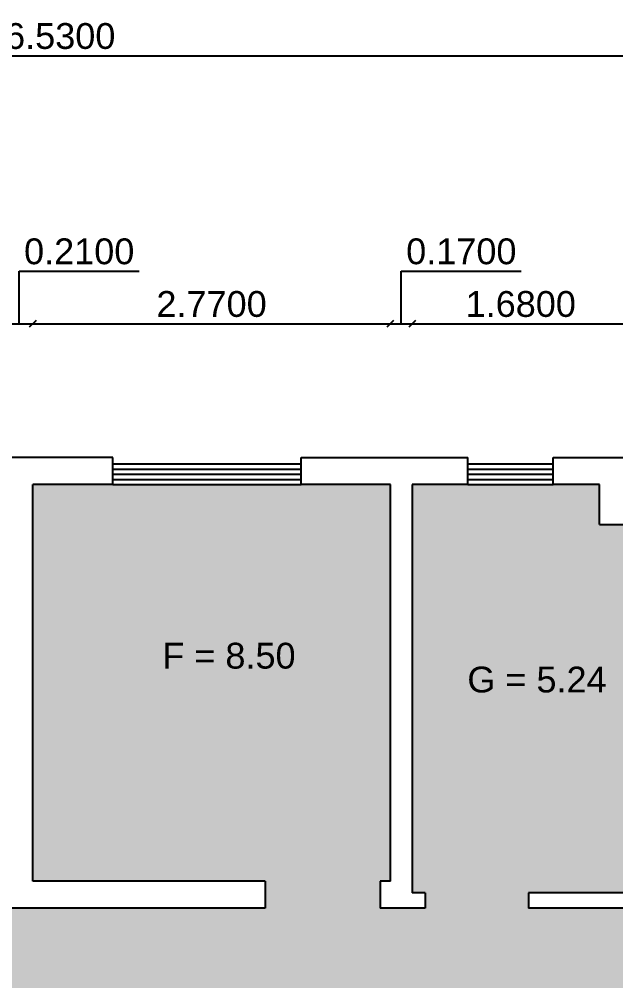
# Model space of a CAD drawing. Header units: inches. Extents: x 2.9 to 27.9, y 12.5 to 28.3.
# Drawn here: x 15.66 to 20.28, y 20.86 to 28.3 of the extents above; entities that cross this region are included whole.
import ezdxf

# ---------------------------------------------------------------- set-up
doc = ezdxf.new("R2010")
doc.units = ezdxf.units.IN
doc.header["$MEASUREMENT"] = 0
doc.styles.get("Standard").update_dxf_attribs({"font": 'Arial.ttf'})
doc.dimstyles.get("Standard").update_dxf_attribs({"dimtxt": 0.2, "dimasz": 0.05, "dimexe": 0.18, "dimexo": 0.0625, "dimgap": 0.05, "dimtad": 2, "dimtoh": 1, "dimdec": 4, "dimzin": 0, "dimdsep": 46, "dimtxsty": 'Standard', "dimblk": 'OBLIQUE', "dimblk1": 'OBLIQUE', "dimblk2": 'OBLIQUE', "dimcen": 0, "dimse1": 1, "dimse2": 1, "dimadec": 0, "dimazin": 0, "dimtfac": 1, "dimtdec": 4, "dimtofl": 0, "dimtmove": 1, "dimatfit": 3, "dimldrblk": 'OBLIQUE', "dimfxl": 1, "dimtolj": 1, "dimtzin": 0, "dimarcsym": 0})

# ---------------------------------------------------------------- blocks, each defined once
blk = doc.blocks.new('_Oblique')
at = {"color": 0, "linetype": 'ByBlock', "lineweight": -2}
blk.add_line((-0.5, -0.5), (0.5, 0.5), dxfattribs=at)
blk = doc.blocks.new('*D130')
at = {"color": 0, "lineweight": -2, "transparency": 16777216}
for p, q in [((15.6603, 25.9438), (15.6603, 26.3515)), ((15.6603, 26.3515), (16.5898, 26.3515)), ((15.5553, 25.9438), (15.7653, 25.9438))]:
    blk.add_line(p, q, dxfattribs=at).dxf.unprotected_set("ltscale", 0)
at = {"layer": 'Defpoints', "color": 0}
for p in [(15.7653, 25.9438), (15.5553, 24.698), (15.7653, 24.698)]:
    blk.add_point(p, dxfattribs=at).dxf.unprotected_set("ltscale", 0)
at = {"color": 0, "lineweight": -2, "transparency": 16777216, "xscale": 0.05, "yscale": 0.05, "zscale": 0.05, "rotation": 180}
blk.add_blockref('_Oblique', (15.5553, 25.9438), dxfattribs=at).dxf.unprotected_set("ltscale", 0)
at = {"color": 0, "lineweight": -2, "transparency": 16777216, "xscale": 0.05, "yscale": 0.05, "zscale": 0.05}
blk.add_blockref('_Oblique', (15.7653, 25.9438), dxfattribs=at).dxf.unprotected_set("ltscale", 0)
at = {"color": 0, "transparency": 16777216, "insert": (16.125, 26.5029), "char_height": 0.2, "attachment_point": 5}
blk.add_mtext('\\A1;0.2100', dxfattribs=at).dxf.unprotected_set("ltscale", 0)
blk = doc.blocks.new('*D131')
at = {"color": 0, "lineweight": -2, "transparency": 16777216}
blk.add_line((15.7653, 25.9438), (18.5353, 25.9438), dxfattribs=at).dxf.unprotected_set("ltscale", 0)
at = {"layer": 'Defpoints', "color": 0}
for p in [(18.5353, 25.9438), (15.7653, 24.698), (18.5353, 24.698)]:
    blk.add_point(p, dxfattribs=at).dxf.unprotected_set("ltscale", 0)
at = {"color": 0, "lineweight": -2, "transparency": 16777216, "xscale": 0.05, "yscale": 0.05, "zscale": 0.05, "rotation": 180}
blk.add_blockref('_Oblique', (15.7653, 25.9438), dxfattribs=at).dxf.unprotected_set("ltscale", 0)
at = {"color": 0, "lineweight": -2, "transparency": 16777216, "xscale": 0.05, "yscale": 0.05, "zscale": 0.05}
blk.add_blockref('_Oblique', (18.5353, 25.9438), dxfattribs=at).dxf.unprotected_set("ltscale", 0)
at = {"color": 0, "transparency": 16777216, "insert": (17.1503, 26.0952), "char_height": 0.2, "attachment_point": 5}
blk.add_mtext('\\A1;2.7700', dxfattribs=at).dxf.unprotected_set("ltscale", 0)
blk = doc.blocks.new('*D132')
at = {"color": 0, "lineweight": -2, "transparency": 16777216}
for p, q in [((18.6203, 25.9438), (18.6203, 26.3515)), ((18.6203, 26.3515), (19.5498, 26.3515)), ((18.5353, 25.9438), (18.7053, 25.9438))]:
    blk.add_line(p, q, dxfattribs=at).dxf.unprotected_set("ltscale", 0)
at = {"layer": 'Defpoints', "color": 0}
for p in [(18.7053, 25.9438), (18.5353, 24.698), (18.7053, 24.698)]:
    blk.add_point(p, dxfattribs=at).dxf.unprotected_set("ltscale", 0)
at = {"color": 0, "lineweight": -2, "transparency": 16777216, "xscale": 0.05, "yscale": 0.05, "zscale": 0.05, "rotation": 180}
blk.add_blockref('_Oblique', (18.5353, 25.9438), dxfattribs=at).dxf.unprotected_set("ltscale", 0)
at = {"color": 0, "lineweight": -2, "transparency": 16777216, "xscale": 0.05, "yscale": 0.05, "zscale": 0.05}
blk.add_blockref('_Oblique', (18.7053, 25.9438), dxfattribs=at).dxf.unprotected_set("ltscale", 0)
at = {"color": 0, "transparency": 16777216, "insert": (19.085, 26.5029), "char_height": 0.2, "attachment_point": 5}
blk.add_mtext('\\A1;0.1700', dxfattribs=at).dxf.unprotected_set("ltscale", 0)
blk = doc.blocks.new('*D133')
at = {"color": 0, "lineweight": -2, "transparency": 16777216}
blk.add_line((18.7053, 25.9438), (20.3853, 25.9438), dxfattribs=at).dxf.unprotected_set("ltscale", 0)
at = {"layer": 'Defpoints', "color": 0}
for p in [(20.3853, 25.9438), (18.7053, 24.698), (20.3853, 24.698)]:
    blk.add_point(p, dxfattribs=at).dxf.unprotected_set("ltscale", 0)
at = {"color": 0, "lineweight": -2, "transparency": 16777216, "xscale": 0.05, "yscale": 0.05, "zscale": 0.05, "rotation": 180}
blk.add_blockref('_Oblique', (18.7053, 25.9438), dxfattribs=at).dxf.unprotected_set("ltscale", 0)
at = {"color": 0, "lineweight": -2, "transparency": 16777216, "xscale": 0.05, "yscale": 0.05, "zscale": 0.05}
blk.add_blockref('_Oblique', (20.3853, 25.9438), dxfattribs=at).dxf.unprotected_set("ltscale", 0)
at = {"color": 0, "transparency": 16777216, "insert": (19.5453, 26.0952), "char_height": 0.2, "attachment_point": 5}
blk.add_mtext('\\A1;1.6800', dxfattribs=at).dxf.unprotected_set("ltscale", 0)
blk = doc.blocks.new('*D110')
at = {"color": 0, "lineweight": -2, "transparency": 16777216}
blk.add_line((7.6353, 28.0189), (24.1653, 28.0189), dxfattribs=at).dxf.unprotected_set("ltscale", 0)
at = {"layer": 'Defpoints', "color": 0}
for p in [(24.1653, 28.0189), (7.6353, 24.908), (24.1653, 24.908)]:
    blk.add_point(p, dxfattribs=at).dxf.unprotected_set("ltscale", 0)
at = {"color": 0, "lineweight": -2, "transparency": 16777216, "xscale": 0.05, "yscale": 0.05, "zscale": 0.05, "rotation": 180}
blk.add_blockref('_Oblique', (7.6353, 28.0189), dxfattribs=at).dxf.unprotected_set("ltscale", 0)
at = {"color": 0, "lineweight": -2, "transparency": 16777216, "xscale": 0.05, "yscale": 0.05, "zscale": 0.05}
blk.add_blockref('_Oblique', (24.1653, 28.0189), dxfattribs=at).dxf.unprotected_set("ltscale", 0)
at = {"color": 0, "transparency": 16777216, "insert": (15.9003, 28.1702), "char_height": 0.2, "attachment_point": 5}
blk.add_mtext('\\A1;16.5300', dxfattribs=at).dxf.unprotected_set("ltscale", 0)
blk = doc.blocks.new('*D167')
at = {"color": 0, "lineweight": -2, "transparency": 16777216}
for p, q in [((15.6603, 25.9438), (15.6603, 26.3515)), ((15.6603, 26.3515), (16.5898, 26.3515)), ((15.5553, 25.9438), (15.7653, 25.9438))]:
    blk.add_line(p, q, dxfattribs=at).dxf.unprotected_set("ltscale", 0)
at = {"layer": 'Defpoints', "color": 0}
for p in [(15.7653, 25.9438), (15.5553, 24.698), (15.7653, 24.698)]:
    blk.add_point(p, dxfattribs=at).dxf.unprotected_set("ltscale", 0)
at = {"color": 0, "lineweight": -2, "transparency": 16777216, "xscale": 0.05, "yscale": 0.05, "zscale": 0.05, "rotation": 180}
blk.add_blockref('_Oblique', (15.5553, 25.9438), dxfattribs=at).dxf.unprotected_set("ltscale", 0)
at = {"color": 0, "lineweight": -2, "transparency": 16777216, "xscale": 0.05, "yscale": 0.05, "zscale": 0.05}
blk.add_blockref('_Oblique', (15.7653, 25.9438), dxfattribs=at).dxf.unprotected_set("ltscale", 0)
at = {"color": 0, "transparency": 16777216, "insert": (16.125, 26.5029), "char_height": 0.2, "attachment_point": 5}
blk.add_mtext('\\A1;0.2100', dxfattribs=at).dxf.unprotected_set("ltscale", 0)
blk = doc.blocks.new('*D168')
at = {"color": 0, "lineweight": -2, "transparency": 16777216}
blk.add_line((15.7653, 25.9438), (18.5353, 25.9438), dxfattribs=at).dxf.unprotected_set("ltscale", 0)
at = {"layer": 'Defpoints', "color": 0}
for p in [(18.5353, 25.9438), (15.7653, 24.698), (18.5353, 24.698)]:
    blk.add_point(p, dxfattribs=at).dxf.unprotected_set("ltscale", 0)
at = {"color": 0, "lineweight": -2, "transparency": 16777216, "xscale": 0.05, "yscale": 0.05, "zscale": 0.05, "rotation": 180}
blk.add_blockref('_Oblique', (15.7653, 25.9438), dxfattribs=at).dxf.unprotected_set("ltscale", 0)
at = {"color": 0, "lineweight": -2, "transparency": 16777216, "xscale": 0.05, "yscale": 0.05, "zscale": 0.05}
blk.add_blockref('_Oblique', (18.5353, 25.9438), dxfattribs=at).dxf.unprotected_set("ltscale", 0)
at = {"color": 0, "transparency": 16777216, "insert": (17.1503, 26.0952), "char_height": 0.2, "attachment_point": 5}
blk.add_mtext('\\A1;2.7700', dxfattribs=at).dxf.unprotected_set("ltscale", 0)
blk = doc.blocks.new('*D169')
at = {"color": 0, "lineweight": -2, "transparency": 16777216}
for p, q in [((18.6203, 25.9438), (18.6203, 26.3515)), ((18.6203, 26.3515), (19.5498, 26.3515)), ((18.5353, 25.9438), (18.7053, 25.9438))]:
    blk.add_line(p, q, dxfattribs=at).dxf.unprotected_set("ltscale", 0)
at = {"layer": 'Defpoints', "color": 0}
for p in [(18.7053, 25.9438), (18.5353, 24.698), (18.7053, 24.698)]:
    blk.add_point(p, dxfattribs=at).dxf.unprotected_set("ltscale", 0)
at = {"color": 0, "lineweight": -2, "transparency": 16777216, "xscale": 0.05, "yscale": 0.05, "zscale": 0.05, "rotation": 180}
blk.add_blockref('_Oblique', (18.5353, 25.9438), dxfattribs=at).dxf.unprotected_set("ltscale", 0)
at = {"color": 0, "lineweight": -2, "transparency": 16777216, "xscale": 0.05, "yscale": 0.05, "zscale": 0.05}
blk.add_blockref('_Oblique', (18.7053, 25.9438), dxfattribs=at).dxf.unprotected_set("ltscale", 0)
at = {"color": 0, "transparency": 16777216, "insert": (19.085, 26.5029), "char_height": 0.2, "attachment_point": 5}
blk.add_mtext('\\A1;0.1700', dxfattribs=at).dxf.unprotected_set("ltscale", 0)
blk = doc.blocks.new('*D170')
at = {"color": 0, "lineweight": -2, "transparency": 16777216}
blk.add_line((18.7053, 25.9438), (20.3853, 25.9438), dxfattribs=at).dxf.unprotected_set("ltscale", 0)
at = {"layer": 'Defpoints', "color": 0}
for p in [(20.3853, 25.9438), (18.7053, 24.698), (20.3853, 24.698)]:
    blk.add_point(p, dxfattribs=at).dxf.unprotected_set("ltscale", 0)
at = {"color": 0, "lineweight": -2, "transparency": 16777216, "xscale": 0.05, "yscale": 0.05, "zscale": 0.05, "rotation": 180}
blk.add_blockref('_Oblique', (18.7053, 25.9438), dxfattribs=at).dxf.unprotected_set("ltscale", 0)
at = {"color": 0, "lineweight": -2, "transparency": 16777216, "xscale": 0.05, "yscale": 0.05, "zscale": 0.05}
blk.add_blockref('_Oblique', (20.3853, 25.9438), dxfattribs=at).dxf.unprotected_set("ltscale", 0)
at = {"color": 0, "transparency": 16777216, "insert": (19.5453, 26.0952), "char_height": 0.2, "attachment_point": 5}
blk.add_mtext('\\A1;1.6800', dxfattribs=at).dxf.unprotected_set("ltscale", 0)
blk = doc.blocks.new('*D122')
at = {"color": 0, "lineweight": -2, "transparency": 16777216}
blk.add_line((7.6353, 28.0189), (24.1653, 28.0189), dxfattribs=at).dxf.unprotected_set("ltscale", 0)
at = {"layer": 'Defpoints', "color": 0}
for p in [(24.1653, 28.0189), (7.6353, 24.908), (24.1653, 24.908)]:
    blk.add_point(p, dxfattribs=at).dxf.unprotected_set("ltscale", 0)
at = {"color": 0, "lineweight": -2, "transparency": 16777216, "xscale": 0.05, "yscale": 0.05, "zscale": 0.05, "rotation": 180}
blk.add_blockref('_Oblique', (7.6353, 28.0189), dxfattribs=at).dxf.unprotected_set("ltscale", 0)
at = {"color": 0, "lineweight": -2, "transparency": 16777216, "xscale": 0.05, "yscale": 0.05, "zscale": 0.05}
blk.add_blockref('_Oblique', (24.1653, 28.0189), dxfattribs=at).dxf.unprotected_set("ltscale", 0)
at = {"color": 0, "transparency": 16777216, "insert": (15.9003, 28.1702), "char_height": 0.2, "attachment_point": 5}
blk.add_mtext('\\A1;16.5300', dxfattribs=at).dxf.unprotected_set("ltscale", 0)

msp = doc.modelspace()

# ---------------------------------------------------------------- hatches: boundary and pattern name
h = msp.add_hatch(color=53)
h.dxf.hatch_style = 1
h.paths.add_polyline_path([(18.53531, 24.69795), (17.84531, 24.69795), (16.38531, 24.69795), (15.76531, 24.69795), (15.76531, 21.62795), (17.56531, 21.62795), (17.56531, 21.41795), (18.45531, 21.41795), (18.45531, 21.62795), (18.53531, 21.62795)])
h.paths.add_polyline_path([(16.71788, 23.21998), (17.84749, 23.21998), (17.84749, 23.52285), (16.71788, 23.52285)], flags=24)
h.dxf.unprotected_set("ltscale", 0)
h = msp.add_hatch(color=53)
h.dxf.hatch_style = 1
h.paths.add_polyline_path([(18.53531, 24.69795), (17.84531, 24.69795), (16.38531, 24.69795), (15.76531, 24.69795), (15.76531, 21.62795), (17.56531, 21.62795), (17.56531, 21.41795), (18.45531, 21.41795), (18.45531, 21.62795), (18.53531, 21.62795)])
h.paths.add_polyline_path([(16.71788, 23.21998), (17.84749, 23.21998), (17.84749, 23.52285), (16.71788, 23.52285)], flags=24)
h.dxf.unprotected_set("ltscale", 0)
h = msp.add_hatch(color=53)
h.dxf.hatch_style = 1
h.paths.add_polyline_path([(20.38531, 24.38795), (20.15531, 24.38795), (20.15531, 24.69795), (19.79531, 24.69795), (19.13531, 24.69795), (18.70531, 24.69795), (18.70531, 21.53795), (18.80531, 21.53795), (18.80531, 21.41795), (19.60531, 21.41795), (19.60531, 21.53795), (20.38531, 21.53795)])
h.paths.add_polyline_path([(19.0678, 22.97725), (20.24283, 22.97725), (20.24283, 23.38936), (19.0678, 23.38936)], flags=24)
h = msp.add_hatch(color=53)
h.dxf.hatch_style = 1
h.paths.add_polyline_path([(20.38531, 24.38795), (20.15531, 24.38795), (20.15531, 24.69795), (19.79531, 24.69795), (19.13531, 24.69795), (18.70531, 24.69795), (18.70531, 21.53795), (18.80531, 21.53795), (18.80531, 21.41795), (19.60531, 21.41795), (19.60531, 21.53795), (20.38531, 21.53795)])
h.paths.add_polyline_path([(19.0678, 22.97725), (20.24283, 22.97725), (20.24283, 23.38936), (19.0678, 23.38936)], flags=24)
h = msp.add_hatch(color=183)
h.dxf.hatch_style = 1
h.paths.add_polyline_path([(15.55531, 23.89795), (14.98531, 23.89795), (13.51531, 23.89795), (12.85531, 23.89795), (12.85531, 23.69795), (12.85531, 22.23795), (12.85531, 21.41795), (12.73531, 21.41795), (12.73531, 21.91795), (10.87531, 21.91795), (10.87531, 21.41795), (10.54531, 21.41795), (9.67531, 21.41795), (9.51531, 21.41795), (9.51531, 21.30795), (9.30531, 21.30795), (9.30531, 20.33795), (9.51531, 20.33795), (9.51531, 20.11795), (13.56531, 20.11795), (13.56531, 15.46795), (14.08531, 15.46795), (16.68531, 15.46795), (17.35531, 15.46795), (17.35531, 20.11795), (19.37531, 20.11795), (20.26531, 20.11795), (20.43531, 20.11795), (20.43531, 20.43781), (20.43531, 21.32781), (20.43531, 21.41795), (19.60531, 21.41795), (18.80531, 21.41795), (18.45531, 21.41795), (17.56531, 21.41795), (15.55531, 21.41795)])
h.paths.add_polyline_path([(14.61272, 20.23942), (15.93196, 20.23942), (15.93196, 20.54638), (14.61272, 20.54638)], flags=24)
h.dxf.unprotected_set("ltscale", 0)
h = msp.add_hatch(color=183)
h.dxf.hatch_style = 1
h.paths.add_polyline_path([(15.55531, 23.89795), (14.98531, 23.89795), (13.51531, 23.89795), (12.85531, 23.89795), (12.85531, 23.69795), (12.85531, 22.23795), (12.85531, 21.41795), (12.73531, 21.41795), (12.73531, 21.91795), (10.87531, 21.91795), (10.87531, 21.41795), (10.54531, 21.41795), (9.67531, 21.41795), (9.51531, 21.41795), (9.51531, 21.30795), (9.30531, 21.30795), (9.30531, 20.33795), (9.51531, 20.33795), (9.51531, 20.11795), (13.56531, 20.11795), (13.56531, 15.46795), (14.08531, 15.46795), (16.68531, 15.46795), (17.35531, 15.46795), (17.35531, 20.11795), (19.37531, 20.11795), (20.26531, 20.11795), (20.43531, 20.11795), (20.43531, 20.43781), (20.43531, 21.32781), (20.43531, 21.41795), (19.60531, 21.41795), (18.80531, 21.41795), (18.45531, 21.41795), (17.56531, 21.41795), (15.55531, 21.41795)])
h.paths.add_polyline_path([(14.61272, 20.23942), (15.93196, 20.23942), (15.93196, 20.54638), (14.61272, 20.54638)], flags=24)
h.dxf.unprotected_set("ltscale", 0)

# ---------------------------------------------------------------- linework, layer by layer
at = {"color": 1}
for p, q in [((16.38531, 24.90795), (12.39531, 24.90795)), ((16.38531, 24.90795), (12.39531, 24.90795)), ((16.38531, 24.69795), (16.38531, 24.90795)), ((16.38531, 24.69795), (16.38531, 24.90795)), ((17.84531, 24.69795), (17.84531, 24.90795)), ((17.84531, 24.90795), (19.13531, 24.90795)), ((17.84531, 24.69795), (17.84531, 24.90795)), ((17.84531, 24.90795), (19.13531, 24.90795)), ((19.79531, 24.90795), (20.59531, 24.90795)), ((19.79531, 24.90795), (20.59531, 24.90795)), ((16.38531, 24.69795), (15.76531, 24.69795)), ((15.76531, 21.62795), (15.76531, 24.69795)), ((16.38531, 24.69795), (15.76531, 24.69795)), ((15.76531, 21.62795), (15.76531, 24.69795)), ((18.53531, 24.69795), (17.84531, 24.69795)), ((18.53531, 24.69795), (17.84531, 24.69795)), ((18.53531, 21.62795), (18.53531, 24.69795)), ((18.53531, 21.62795), (18.53531, 24.69795)), ((18.70531, 24.69795), (18.70531, 21.53795)), ((19.13531, 24.69795), (18.70531, 24.69795)), ((18.70531, 24.69795), (18.70531, 21.53795)), ((19.13531, 24.69795), (18.70531, 24.69795)), ((20.15531, 24.69795), (19.79531, 24.69795)), ((20.15531, 24.69795), (19.79531, 24.69795)), ((17.56531, 21.62795), (15.76531, 21.62795)), ((17.56531, 21.62795), (15.76531, 21.62795)), ((17.56531, 21.62795), (17.56531, 21.41795)), ((17.56531, 21.62795), (17.56531, 21.41795)), ((18.53531, 21.62795), (18.45531, 21.62795)), ((18.45531, 21.62795), (18.45531, 21.41795)), ((18.53531, 21.62795), (18.45531, 21.62795)), ((18.45531, 21.62795), (18.45531, 21.41795)), ((18.80531, 21.53795), (18.70531, 21.53795)), ((18.80531, 21.53795), (18.70531, 21.53795)), ((18.80531, 21.53795), (18.80531, 21.41795)), ((18.80531, 21.53795), (18.80531, 21.41795)), ((20.38531, 21.53795), (19.60531, 21.53795)), ((19.60531, 21.53795), (19.60531, 21.41795)), ((20.38531, 21.53795), (19.60531, 21.53795)), ((19.60531, 21.53795), (19.60531, 21.41795)), ((17.56531, 21.41795), (15.55531, 21.41795)), ((17.56531, 21.41795), (15.55531, 21.41795)), ((18.80531, 21.41795), (18.45531, 21.41795)), ((18.80531, 21.41795), (18.45531, 21.41795)), ((20.43531, 21.41795), (19.60531, 21.41795)), ((20.43531, 21.41795), (19.60531, 21.41795))]:
    msp.add_line(p, q, dxfattribs=at).dxf.unprotected_set("ltscale", 0)
for p, q in [((19.13531, 24.69795), (19.13531, 24.90795)), ((19.13531, 24.69795), (19.13531, 24.90795)), ((19.79531, 24.69795), (19.79531, 24.90795)), ((19.79531, 24.69795), (19.79531, 24.90795)), ((20.15531, 24.38795), (20.15531, 24.69795)), ((20.15531, 24.38795), (20.15531, 24.69795)), ((20.15531, 24.38795), (20.38531, 24.38795)), ((20.15531, 24.38795), (20.38531, 24.38795))]:
    msp.add_line(p, q, dxfattribs=at)
at = {"color": 4}
for p, q in [((16.38531, 24.85795), (17.84531, 24.85795)), ((16.38531, 24.85795), (17.84531, 24.85795)), ((16.38531, 24.81795), (17.84531, 24.81795)), ((16.38531, 24.81795), (17.84531, 24.81795)), ((16.38531, 24.77795), (17.84531, 24.77795)), ((16.38531, 24.77795), (17.84531, 24.77795)), ((16.38531, 24.73795), (17.84531, 24.73795)), ((16.38531, 24.73795), (17.84531, 24.73795)), ((16.38531, 24.69795), (17.84531, 24.69795)), ((16.38531, 24.69795), (17.84531, 24.69795))]:
    msp.add_line(p, q, dxfattribs=at).dxf.unprotected_set("ltscale", 0)
for p, q in [((19.13531, 24.85795), (19.79531, 24.85795)), ((19.13531, 24.85795), (19.79531, 24.85795)), ((19.13531, 24.81795), (19.79531, 24.81795)), ((19.13531, 24.81795), (19.79531, 24.81795)), ((19.13531, 24.77795), (19.79531, 24.77795)), ((19.13531, 24.77795), (19.79531, 24.77795)), ((19.13531, 24.73795), (19.79531, 24.73795)), ((19.13531, 24.73795), (19.79531, 24.73795)), ((19.13531, 24.69795), (19.79531, 24.69795)), ((19.13531, 24.69795), (19.79531, 24.69795))]:
    msp.add_line(p, q, dxfattribs=at)

# ---------------------------------------------------------------- texts
e = msp.add_text('F = 8.50', height=0.2)
e.set_placement((16.76836, 23.27319))
e.dxf.unprotected_set("ltscale", 0)
e = msp.add_text('F = 8.50', height=0.2)
e.set_placement((16.76836, 23.27319))
e.dxf.unprotected_set("ltscale", 0)
at = {"insert": (19.13144, 23.28836), "char_height": 0.2, "attachment_point": 1}
msp.add_mtext('G = 5.24', dxfattribs=at)
msp.add_mtext('G = 5.24', dxfattribs=at)

# ---------------------------------------------------------------- dimensions: what is measured, and where the dimension line sits
for base, p1, p2, picture, middle in [((24.16531, 28.01886), (7.63531, 24.90795), (24.16531, 24.90795), '*D110', (15.90031, 28.17023)), ((24.16531, 28.01886), (7.63531, 24.90795), (24.16531, 24.90795), '*D122', (15.90031, 28.17023)), ((15.76531, 25.94381), (15.55531, 24.69795), (15.76531, 24.69795), '*D130', (15.71031, 26.5029)), ((15.76531, 25.94381), (15.55531, 24.69795), (15.76531, 24.69795), '*D167', (15.71031, 26.5029)), ((18.70531, 25.94381), (18.53531, 24.69795), (18.70531, 24.69795), '*D132', (18.67031, 26.5029)), ((18.70531, 25.94381), (18.53531, 24.69795), (18.70531, 24.69795), '*D169', (18.67031, 26.5029)), ((18.53531, 25.94381), (15.76531, 24.69795), (18.53531, 24.69795), '*D131', (17.15031, 26.09517)), ((18.53531, 25.94381), (15.76531, 24.69795), (18.53531, 24.69795), '*D168', (17.15031, 26.09517)), ((20.38531, 25.94381), (18.70531, 24.69795), (20.38531, 24.69795), '*D133', (19.54531, 26.09517)), ((20.38531, 25.94381), (18.70531, 24.69795), (20.38531, 24.69795), '*D170', (19.54531, 26.09517))]:
    dim = msp.add_linear_dim(base=base, p1=p1, p2=p2, dimstyle='Standard')
    dim.commit()
    dim.dimension.update_dxf_attribs({"geometry": picture, "text_midpoint": middle})
    dim.dimension.dxf.unprotected_set("ltscale", 0)

doc.saveas('drawing.dxf')
